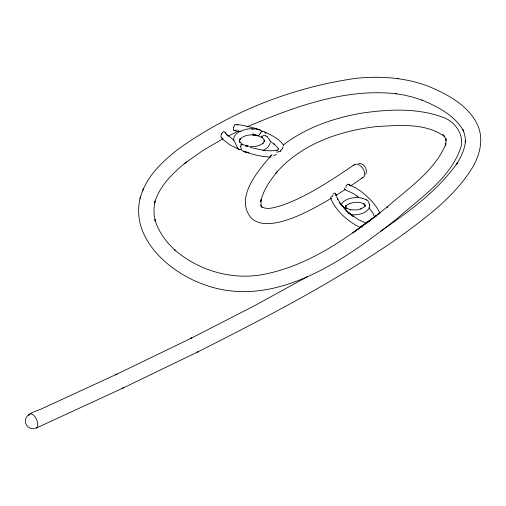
<?xml version="1.0" encoding="UTF-8"?>
<svg xmlns="http://www.w3.org/2000/svg" width="506" height="506" viewBox="0 0 506 506"><rect width="100%" height="100%" fill="white"/><g stroke="black" fill="none" stroke-linecap="round" stroke-linejoin="round"><path stroke-width="0.76" d="M349.437 185.411L349.393 185.057M283.354 144.925C279.211 138.834 271.583 135.247 264.98 132.022M465.4 142.3L465.482 140.769C464.805 149.346 460.979 157.258 456.463 164.45L457.569 162.565C437.646 191.16 408.627 211.704 380.423 231.432M331.145 198.314L330.608 198.105L331.297 196.385M369.753 204.146L369.342 207.972C365.458 214.152 357.325 215.227 350.645 214.715M341.259 205.12L341.354 204.367C344.89 198.618 352.284 197.359 358.507 197.498M140.586 196.644C129.726 235.821 165.886 269.186 198.89 282.588C270.362 312.506 342.157 261.937 395.92 219.522L397.223 218.478C420.366 197.738 449.923 178.877 460.58 148.207C464.666 135.115 455.444 121.769 443.174 117.405C417.336 107.759 388.842 109.226 361.992 113.097C333.903 117.885 306.086 127.531 283.259 144.963L283.309 144.899M369.355 204.538L368.602 201.799A8.052 7.141 -24.3 0 0 367.065 200.237L366.85 200.066M365.699 174.425C368.052 169.333 364.13 163.166 358.482 163.33M283.031 146.74L282.557 148.46M260.634 201.837L261.178 199.535L260.913 205.145M237.086 147.195C236.22 145.133 235.379 143.046 234.164 141.155C230.894 132.597 246.852 128.043 252.836 128.739M260.849 201.078C263.436 189.82 270.274 180.161 277.484 171.376L275.941 173.077C300.956 144.172 339.184 130.909 376.217 126.614C398.753 125.361 424.888 122.566 444.325 136.323L442.99 134.685L445.008 137.385L446.147 140.485L445.773 138.264L446.014 141.8L445.318 145.817L446.02 143.704C434.705 171.249 407.842 188.498 386.407 207.675L387.71 206.631C349.298 236.631 307.787 267.573 258.465 275.251C228.529 279.363 197.277 269.508 174.538 249.749L175.664 250.748C166.272 242.298 158.334 231.78 154.944 219.459L155.323 221.4L154.121 214.702L154.045 207.802L155.165 201.065L154.475 203.051C159.46 185.892 172.913 172.989 186.379 162.034L184.785 163.299L203.096 150.364L223.209 138.638M142.717 190.61C149.441 173.874 163.134 161.174 176.948 150.118C229.357 112.136 291.734 87.519 355.756 78.354C379.728 75.868 404.452 77.456 427.203 85.83L427.633 85.988C447.127 94.097 468.347 105.103 477.658 125.146C484.35 140.149 479.29 157.511 470.555 170.547C452.427 198.472 424.876 218.472 398.374 237.845C335.326 281.608 266.947 316.927 198.592 351.525L197.087 352.258M139.896 198.63L143.4 188.637M277.554 150.111A2.207 0.474 -30 0 0 278.237 149.548L278.572 148.865M270.255 142.831C269.224 146.367 266.232 149.099 262.905 150.497M221.394 133.641L220.875 136.911L222.735 139.352L229.958 144.899L239.104 149.58A3.485 2.916 -53.4 0 0 240.578 149.706M261.861 136.563L261.861 137.392M242.026 144.95L242.039 144.115M261.912 136.468L263.531 135.488L265.682 135.842M259.287 134.805L260.4 133.331M259.161 134.982L258.123 135.652L255.65 134.982M375.945 216.277L376.249 215.91M270.969 155.835L270.457 157.024M271.127 155.671C257.813 170.857 233.829 198.713 251.811 218.7C259.856 225.404 271.317 224.019 280.792 221.792C298.888 216.922 315.396 207.662 331.424 198.188M376.363 215.79L376.698 215.442M376.818 215.335L377.969 214.342M271.741 155.133L272.101 154.855M378.039 214.285L379.228 213.5M376.47 215.55L352.771 232.912L362.22 226.043A2.891 0.892 -31.6 0 0 360.923 227.441M349.785 213.494L358.387 219.623L366.142 223.178L376.451 215.562M350.905 214.677L349.893 213.576M366.142 223.178L370.651 219.939L364.428 224.5M277.541 150.111L276.984 150.491M362.619 177.726L350.715 185.898M354.788 164.412C331.658 179.984 308.249 196.024 281.81 205.449C275.378 206.935 267.263 210.73 261.172 206.435L262.152 207.523M276.219 150.99L276.599 150.737M345.003 189.642L335.453 195.721M245.246 145.994L248.25 146.512L242.709 144.438M307.503 276.611L254.322 305.839L190.357 338.634L191.869 337.9L115.545 374.788L117.006 374.079L43.061 408.152C36.995 411.372 23.181 413.339 25.654 423.263C26.685 426.59 30.221 429.29 33.769 428.544M345.193 189.503L344.675 189.548M228.092 136.171L238.617 130.972M36.173 428.12L123.521 387.805M122.06 388.513L198.592 351.525M279.445 151.3L278.382 151.749M247.048 126.854C293.866 106.994 344.618 88.019 396.35 93.787L395.749 93.686L405.142 95.273L413.706 97.399L422.333 100.226L421.903 100.068C437.804 106.741 454.926 115.425 463.604 131.06M276.871 152.363L278.06 151.882M344.852 189.649L352.846 193.305L357.306 196.201L357.002 195.974C359.817 198.763 358.52 197.245 361.493 197.966M251.672 129.27L254.17 128.992M276.358 150.269C268.458 151.768 260.362 149.795 252.703 147.872M249.743 146.55C254.398 146.892 259.426 146.158 263.145 143.135L262.563 143.78L264.518 140.605L264.296 141.522L264.277 139.858L264.493 140.776L262.487 137.657M221.913 137.866L221.394 137.721M270.546 157.037C261.507 156.759 252.684 154.545 244.183 151.598M234.556 130.687L240.951 131.389M247.668 152.382L244.575 151.73M256.82 135.38L252.671 134.811L255.669 135.153C250.255 134.4 244 135.07 239.989 139.144L240.609 138.461L239.642 140.017L239.857 139.112L239.528 140.807L239.888 142.458L239.673 141.56L241.957 144.052M256.479 129.15L260.362 130.15M245.062 151.971L249.015 152.629M397.773 78.626L398.38 78.727M362.53 198.27L366.148 199.636M259.939 129.979C260.489 129.163 231.337 122.42 237.934 125.21M256.877 135.475L261.64 137.316M250.103 147.189L252.096 148.043M243.272 151.237L240.945 149.466M239.072 149.561L237.118 147.259M360.177 227.491C347.622 221.286 336.123 211.261 330.608 198.169M233.386 139.738L226.871 134.741L227.479 135.57L224.999 132.123M261.779 130.915L262.323 131.345M343.865 207.941L345.845 209.813M349.051 212.925L353.567 216.688L345.63 209.946M267.301 136.867L269.603 139.852A2.732 0.43 64.6 0 1 269.818 140.194M346.983 211.065L345.965 209.946M346.022 210.015L339.267 202.394L345.56 209.497L339.924 202.691L337.553 198.788L337.837 199.389L335.826 194.038A3.004 1.644 -27.9 0 1 335.756 194.696M368.975 207.574L373.346 213.842L374.737 217.428M278.471 148.802L276.763 146.493L273.904 143.957L274.695 144.514L270.312 141.376M269.806 140.244L270.457 141.629M349.361 184.975L349.222 184.766A3.378 1.79 -46.7 0 0 349.001 184.564M463.597 130.978L462.914 129.58L464.438 133.774L465.254 138.037L465.349 142.344M380.05 213.545C376.047 204.411 368.545 197.378 360.86 191.281L355.731 187.903L348.988 184.576A4.08 2.46 -67.9 0 0 347.818 184.171M261.653 206.834L260.849 205.075L261.204 206.593M233.677 140.402L233.399 139.77M225.6 132.907L225.796 133.805M353.264 165.841A7.761 4.883 55 0 1 362.783 168.378A7.761 4.883 55 0 1 361.569 177.998M28.469 415.717A7.761 3.89 65.8 0 1 36.312 418.949A7.761 3.89 65.8 0 1 34.623 428.202M332.094 196.625A4.225 1.107 -58.4 0 1 333.018 195.234M332.885 194.121A3.934 2.429 -65.8 0 1 334.858 193.165A3.15 1.784 -57.5 0 1 335.263 193.286M335.32 193.235A3.023 1.626 -48.3 0 1 335.655 194.14M366.066 223.146A3.055 0.468 -58.3 0 1 366.192 223.197M360.854 226.675A4.231 0.506 -32.5 0 1 364.946 223.987M344.63 189.579A3.074 0.474 -64.3 0 1 344.744 188.371M345.807 187.473A2.998 0.411 -67.5 0 1 346.199 186.512M346.041 186.031A3.479 1.967 -66.9 0 1 347.736 184.582M243.247 151.307A8.741 7.362 32.6 0 0 243.936 151.585A10.139 8.166 31.1 0 0 244.569 151.775M246.182 145.089A12.726 2.372 26.1 0 1 248.288 145.684M241.052 145.07A3.51 1.082 -54.1 0 1 241.862 144.488M240.951 144.691A3.46 1.366 -77.5 0 1 241.185 144.412M240.597 146.797A3.485 1.569 -83.5 0 1 241.153 145.095M241.381 149.042A3.903 2.903 77.3 0 1 240.805 146.696M265.669 135.867A12.233 8.88 -58.8 0 1 267.307 136.791M264.853 132.471A3.706 2.233 63.5 0 1 265.846 133.679M262.684 131.611A3.485 2.998 87.9 0 1 264.916 132.129M262.19 131.864A3.453 2.783 -48.4 0 1 262.709 131.68M260.046 133.16A3.517 2.587 -42.9 0 1 262.019 131.547M262.418 137.638A3.517 1.328 -75 0 1 262.013 137.088M253.038 133.179A12.739 0.98 22.4 0 1 252.791 133.084M254.164 128.885A17.786 17.008 69.9 0 1 256.491 129.011M260.299 130.339A6.869 5.832 32.7 0 1 261.482 130.953M270.855 155.842A4.257 1.815 -28.9 0 1 271.646 155.102M283.461 144.697A16.211 0.626 -72.9 0 1 283.43 145.292M282.456 148.479A11.36 5.307 -19.1 0 1 282.253 148.884M282.165 148.853A7.577 4.042 -6.8 0 1 280.248 150.655M281.083 151.003A8.216 4.333 -4.7 0 1 279.982 151.629M273.601 155.816A9.418 2.1 -25.6 0 1 276.32 154.526M221.672 133.869A4.257 2.916 -84.3 0 1 223.127 132.028M223.367 131.718A3.049 2.372 83.5 0 1 224.942 132.243M236.119 130.029A3.719 1.72 -49.3 0 1 234.601 130.611M234.544 130.542A3.125 1.72 -64.6 0 1 233.285 129.789M233.652 129.327A3.03 1.24 -88 0 1 233.5 127.227M233.753 127.278A2.941 1.79 -87.1 0 1 234.474 125.38M234.335 125.058A4.257 3.434 71.6 0 1 236.631 124.735M366.11 199.693A9.804 8.887 -40.9 0 1 366.787 200.079M361.803 198.181A20.929 3.042 21.9 0 1 362.821 198.485M348.748 213.032A7.666 2.524 33.7 0 1 346.534 210.97M349.665 214.044A5.13 0.974 36.4 0 1 347.945 212.678M345.952 205.468L345.743 207.523L345.509 206.783L346.901 208.643L346.382 208.118L350.728 209.857L350.335 209.8L356.875 209.895L361.157 208.807L360.759 208.94L363.624 207.384L365.307 205.455L364.744 206.872L364.952 204.816L365.187 205.562L363.795 203.697L364.307 204.228C359.538 201.382 354.839 202.02 349.538 203.532L349.937 203.406L347.072 204.955L345.389 206.891L345.952 205.468"/></g></svg>
